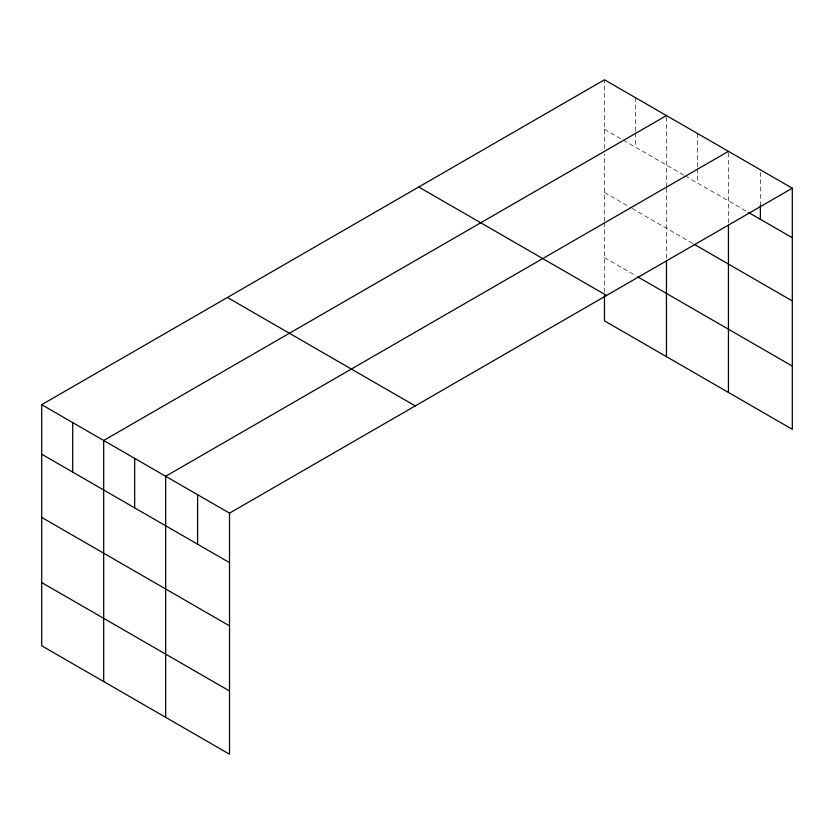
<?xml version="1.0" encoding="UTF-8"?>
<svg xmlns="http://www.w3.org/2000/svg" width="834" height="834" viewBox="0 0 834 834"><rect width="100%" height="100%" fill="white"/><g stroke="black" fill="none" stroke-linecap="round" stroke-linejoin="round"><path stroke-width="0.63" stroke-dasharray="4.17 3.13" d="M604.473 221.166L604.473 153.8M604.473 148.64L604.473 79.783M666.449 188.296L666.449 258.259M666.449 187.004L666.449 115.572M728.436 222.793L728.436 151.361M604.473 129.291L622.174 139.518M623.29 140.154L684.161 175.296M685.267 175.943L747.16 211.669M604.473 192.508L631.036 207.843M632.141 208.479L693.023 243.632M604.473 257.643L635.466 275.533M760.368 172.398L760.368 204.966M697.443 133.461L697.443 167.332M697.443 168.635L697.443 182.969M635.466 97.682L635.466 131.553M635.466 132.856L635.466 147.18M604.473 222.47L604.473 292.473"/><path stroke-width="1.25" d="M728.436 225.378L728.436 392.428M41.7 404.698L229.527 513.139L229.527 754.217L41.7 645.777L41.7 404.698L604.473 79.783L792.3 188.223L792.3 429.302L604.473 320.861L604.473 295.059M666.449 115.572L103.687 440.488L103.687 681.555M728.436 151.361L165.664 476.266L165.664 717.344M229.527 513.139L792.3 188.223M748.254 212.305L792.3 237.732M694.128 244.268L792.3 300.949M637.676 276.815L792.3 366.084M418.751 187.004L606.589 295.444M227.411 297.477L415.249 405.918M41.7 454.196L229.527 562.648M41.7 517.414L229.527 625.865M41.7 582.549L229.527 691M760.368 204.966L760.368 219.3M666.449 260.865L666.449 356.65M197.595 494.708L197.595 544.206M134.681 458.377L134.681 507.875M72.694 422.588L72.694 472.096"/></g></svg>
